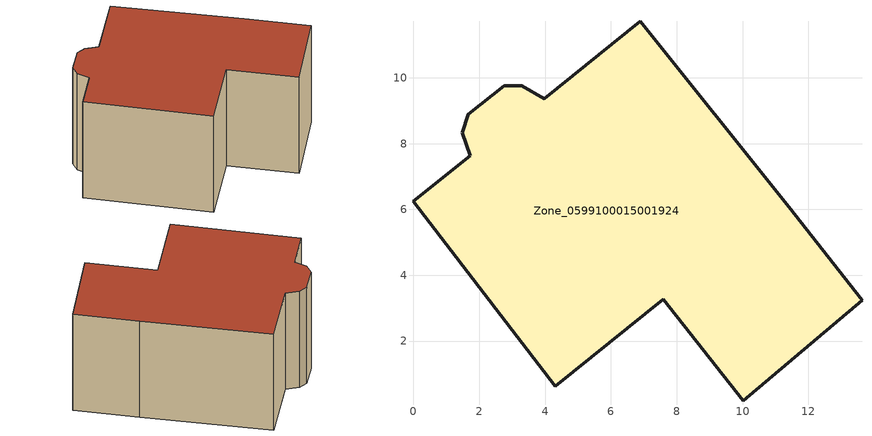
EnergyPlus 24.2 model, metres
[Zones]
Zone_0599100015001924
 floor ground (C_G): 7.6,3.28 4.31,0.63 0,6.24 1.72,7.63 1.48,8.33 1.67,8.9 2.76,9.76 3.29,9.76 3.98,9.37 6.89,11.72 11.41,6.08 13.63,3.23 10.02,0.19 z0.9
 wall outside (C_F): 2.76,9.76 1.67,8.9 1.48,8.33 1.72,7.63 0,6.24 4.31,0.63 7.6,3.28 10.02,0.19 13.63,3.23 11.41,6.08 6.89,11.72 3.98,9.37 3.29,9.76 2.76,9.76 z0.9:7.19
 roof outside (C_R): 10.02,0.19 13.63,3.23 11.41,6.08 6.89,11.72 3.98,9.37 3.29,9.76 2.76,9.76 1.67,8.9 1.48,8.33 1.72,7.63 0,6.24 4.31,0.63 7.6,3.28 z7.19
[BUILDING]
Pand.0599100015001924: North Axis=0; Terrain=City; Loads Convergence Tolerance Value=0.04; Temperature Convergence Tolerance Value=0.4; Solar Distribution=FullExterior; Maximum Number of Warmup Days=25; Minimum Number of Warmup Days=1
[Site:Location]
Rotterdam.The.Hague.AP_ZH_NLD Design_Conditions: Latitude=51.96; Longitude=4.45; Time Zone=1; Elevation=-4.5
[SITE:GROUNDTEMPERATURE:BUILDINGSURFACE]
18, 18, 18, 18, 18, 18, 18, 18, 18, 18, 18, 18
[MATERIAL] Thermal Absorptance=0.9; Solar Absorptance=0.7; Visible Absorptance=0.7
Name | Roughness | Thickness | Conductivity | Density | Specific Heat
G.TI.1975-1991 | MediumSmooth | 0.15 | 0.288461 | 540 | 1210
F.TI.1975-1991 | Rough | 0.3 | 0.230769 | 1920 | 840
R.TI.1975-1991 | MediumRough | 0.2 | 0.153846 | 1500 | 1000
[CONSTRUCTION]
C_G: G.TI.1975-1991
C_F: F.TI.1975-1991
C_R: R.TI.1975-1991
[ZONE]
Zone_0599100015001924: Type=1; Multiplier=1; Ceiling Height=Autocalculate; Volume=Autocalculate; Floor Area=autocalculate; Part of Total Floor Area=Yes
[ZONEINFILTRATION:DESIGNFLOWRATE]
Infil_Zone_0599100015001924: Zone or ZoneList or Space or SpaceList=Zone_0599100015001924; Schedule=AlwaysOn; Design Flow Rate Calculation Method=Flow/Area; Flow Rate per Floor Area=0.003; Constant Term Coefficient=1; Temperature Term Coefficient=0; Velocity Term Coefficient=0; Velocity Squared Term Coefficient=0
[HVACTEMPLATE:ZONE:IDEALLOADSAIRSYSTEM]
Zone_0599100015001924: Maximum Heating Supply Air Temperature=50; Minimum Cooling Supply Air Temperature=13; Maximum Heating Supply Air Humidity Ratio=0.0156; Minimum Cooling Supply Air Humidity Ratio=0.0077; Heating Limit=NoLimit; Cooling Limit=NoLimit; Dehumidification Control Type=ConstantSensibleHeatRatio; Cooling Sensible Heat Ratio=0.7; Dehumidification Setpoint=60; Humidification Control Type=None; Humidification Setpoint=30; Outdoor Air Method=None; Outdoor Air Flow Rate per Person=0.00944; Outdoor Air Flow Rate per Zone Floor Area=0; Outdoor Air Flow Rate per Zone=0; Demand Controlled Ventilation Type=None; Outdoor Air Economizer Type=NoEconomizer; Heat Recovery Type=None; Sensible Heat Recovery Effectiveness=0.7; Latent Heat Recovery Effectiveness=0.65
[ZONECONTROL:THERMOSTAT]
ThermostatControl_Zone_0599100015001924: Zone or ZoneList=Zone_0599100015001924; Control Type Schedule=DualSetpointControlType; Control 1=Thermostat_Zone_0599100015001924; Temperature Difference Between Cutout And Setpoint=0
[THERMOSTATSETPOINT:DUALSETPOINT]
Thermostat_Zone_0599100015001924: Heating Setpoint Temperature Schedule=HeatingSetpoint_Zone_0599100015001924; Cooling Setpoint Temperature Schedule=CoolingSetpoint_Zone_0599100015001924
[SCHEDULE:COMPACT]
HeatingSetpoint_Zone_0599100015001924: Through: 12/31, For: AllDays, Until: 24:00, 21
CoolingSetpoint_Zone_0599100015001924: Through: 12/31, For: AllDays, Until: 24:00, 24
DualSetpointControlType: Through: 12/31, For: AllDays, Until: 24:00, 4
AlwaysOn: Through: 12/31, For: AllDays, Until: 24:00, 1
